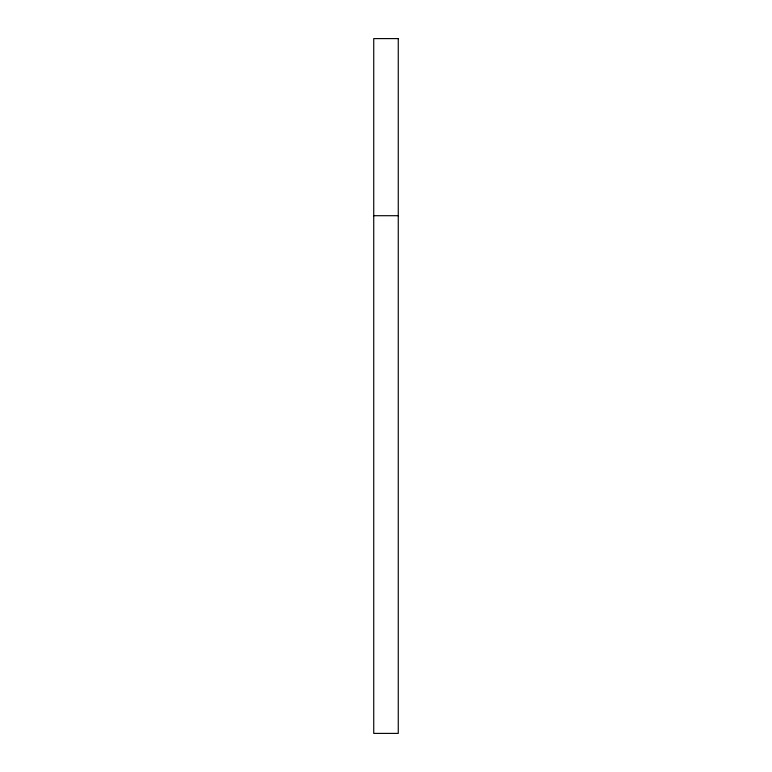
<?xml version="1.0" encoding="UTF-8"?>
<svg xmlns="http://www.w3.org/2000/svg" width="772" height="772" viewBox="0 0 772 772"><rect width="100%" height="100%" fill="white"/><g stroke="black" fill="none" stroke-linecap="round" stroke-linejoin="round"><path stroke-width="1.16" d="M373.735 215.706L398.265 215.706M398.265 38.6L373.735 38.6L373.735 733.4L398.265 733.4L398.265 38.6"/></g></svg>
